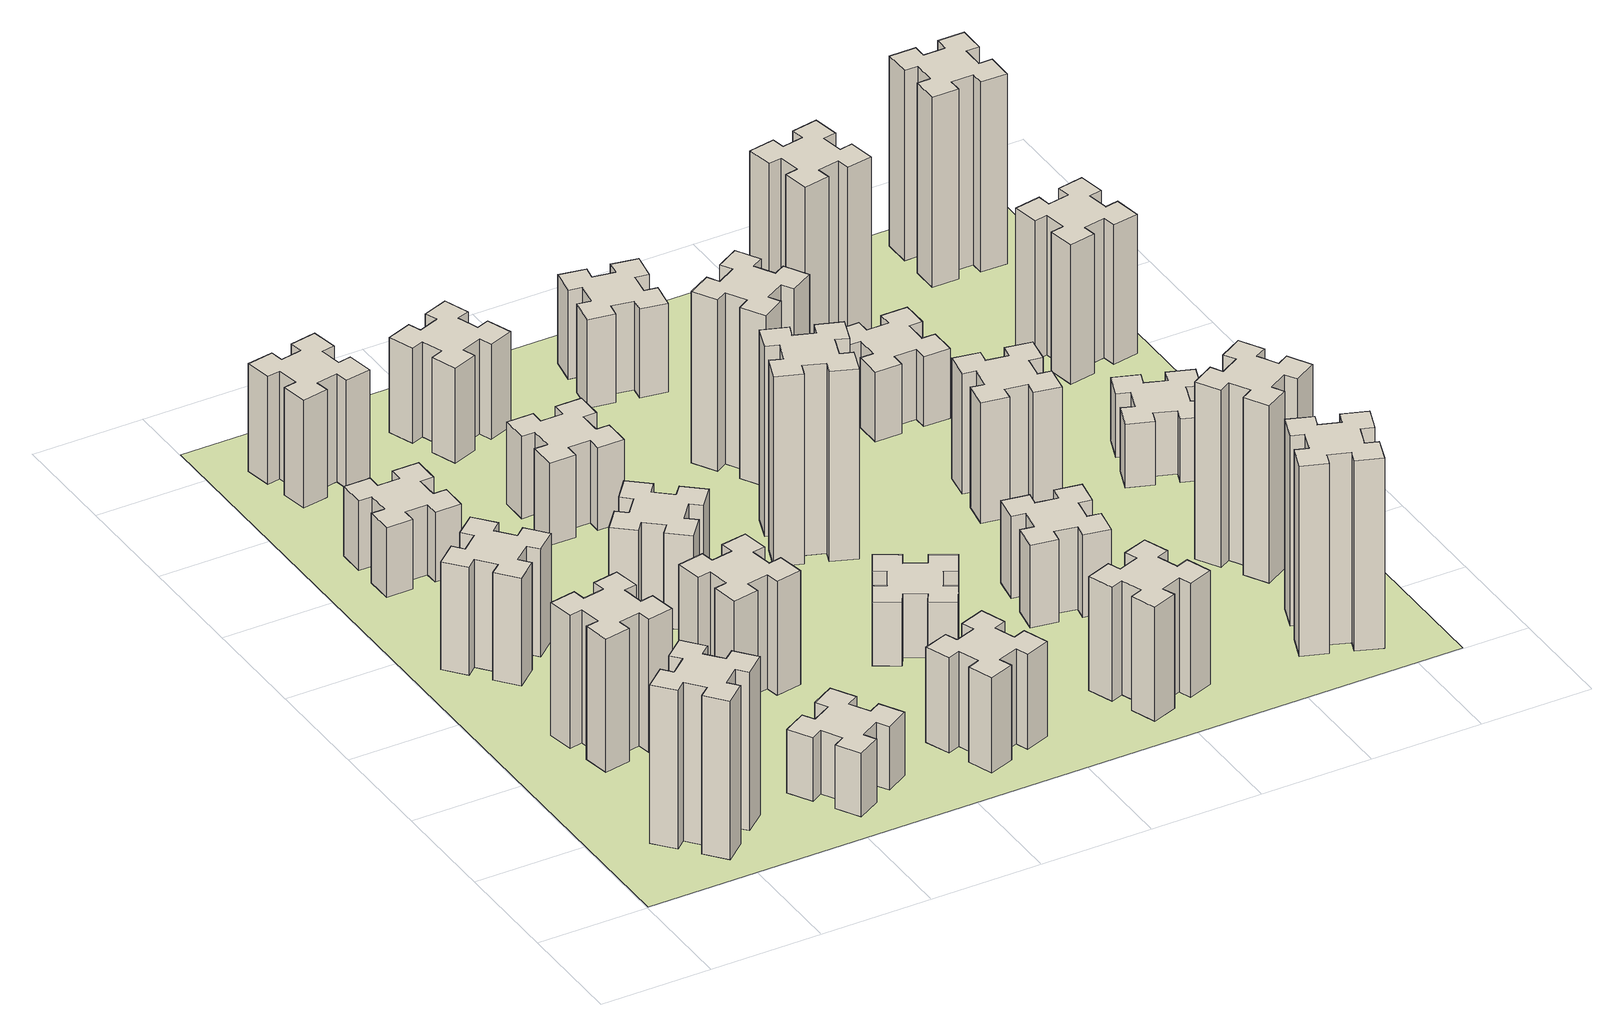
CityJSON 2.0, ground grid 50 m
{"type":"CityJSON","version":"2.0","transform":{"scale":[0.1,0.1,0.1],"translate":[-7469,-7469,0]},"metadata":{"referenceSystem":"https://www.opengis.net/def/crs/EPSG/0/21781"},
"CityObjects":{
"building1":{"type":"Building","attributes":{"class":"1000","function":"1000","usage":"1000","yearOfConstruction":2016,"roofType":"1000","measuredHeight":75,"storeysAboveGround":30,"storeysBelowGround":0},"geometry":[{"type":"Solid","lod":"1","boundaries":[[[[0,1,2,3,4,5,6,7,8,9,10,11,12,13,14,15,16,17,18,19]],[[17,16,20,21]],[[16,15,22,20]],[[15,14,23,22]],[[14,13,24,23]],[[13,12,25,24]],[[12,11,26,25]],[[11,10,27,26]],[[10,9,28,27]],[[9,8,29,28]],[[8,7,30,29]],[[7,6,31,30]],[[6,5,32,31]],[[5,4,33,32]],[[4,3,34,33]],[[3,2,35,34]],[[2,1,36,35]],[[1,0,37,36]],[[0,19,38,37]],[[19,18,39,38]],[[18,17,21,39]],[[24,25,26,27,28,29,30,31,32,33,34,35,36,37,38,39,21,20,22,23]]]]}]},
"building2":{"type":"Building","attributes":{"class":"1000","function":"1000","usage":"1000","yearOfConstruction":2016,"roofType":"1000","measuredHeight":63,"storeysAboveGround":30,"storeysBelowGround":0},"geometry":[{"type":"Solid","lod":"1","boundaries":[[[[40,41,42,43,44,45,46,47,48,49,50,51,52,53,54,55,56,57,58,59]],[[57,56,60,61]],[[56,55,62,60]],[[55,54,63,62]],[[54,53,64,63]],[[53,52,65,64]],[[52,51,66,65]],[[51,50,67,66]],[[50,49,68,67]],[[49,48,69,68]],[[48,47,70,69]],[[47,46,71,70]],[[46,45,72,71]],[[45,44,73,72]],[[44,43,74,73]],[[43,42,75,74]],[[42,41,76,75]],[[41,40,77,76]],[[40,59,78,77]],[[59,58,79,78]],[[58,57,61,79]],[[64,65,66,67,68,69,70,71,72,73,74,75,76,77,78,79,61,60,62,63]]]]}]},
"building3":{"type":"Building","attributes":{"class":"1000","function":"1000","usage":"1000","yearOfConstruction":2016,"roofType":"1000","measuredHeight":51,"storeysAboveGround":30,"storeysBelowGround":0},"geometry":[{"type":"Solid","lod":"1","boundaries":[[[[80,81,82,83,84,85,86,87,88,89,90,91,92,93,94,95,96,97,98,99]],[[97,96,100,101]],[[96,95,102,100]],[[95,94,103,102]],[[94,93,104,103]],[[93,92,105,104]],[[92,91,106,105]],[[91,90,107,106]],[[90,89,108,107]],[[89,88,109,108]],[[88,87,110,109]],[[87,86,111,110]],[[86,85,112,111]],[[85,84,113,112]],[[84,83,114,113]],[[83,82,115,114]],[[82,81,116,115]],[[81,80,117,116]],[[80,99,118,117]],[[99,98,119,118]],[[98,97,101,119]],[[104,105,106,107,108,109,110,111,112,113,114,115,116,117,118,119,101,100,102,103]]]]}]},
"building4":{"type":"Building","attributes":{"class":"1000","function":"1000","usage":"1000","yearOfConstruction":2016,"roofType":"1000","measuredHeight":33,"storeysAboveGround":30,"storeysBelowGround":0},"geometry":[{"type":"Solid","lod":"1","boundaries":[[[[120,121,122,123,124,125,126,127,128,129,130,131,132,133,134,135,136,137,138,139]],[[137,136,140,141]],[[136,135,142,140]],[[135,134,143,142]],[[134,133,144,143]],[[133,132,145,144]],[[132,131,146,145]],[[131,130,147,146]],[[130,129,148,147]],[[129,128,149,148]],[[128,127,150,149]],[[127,126,151,150]],[[126,125,152,151]],[[125,124,153,152]],[[124,123,154,153]],[[123,122,155,154]],[[122,121,156,155]],[[121,120,157,156]],[[120,139,158,157]],[[139,138,159,158]],[[138,137,141,159]],[[144,145,146,147,148,149,150,151,152,153,154,155,156,157,158,159,141,140,142,143]]]]}]},
"building5":{"type":"Building","attributes":{"class":"1000","function":"1000","usage":"1000","yearOfConstruction":2016,"roofType":"1000","measuredHeight":30,"storeysAboveGround":30,"storeysBelowGround":0},"geometry":[{"type":"Solid","lod":"1","boundaries":[[[[160,161,162,163,164,165,166,167,168,169,170,171,172,173,174,175,176,177,178,179]],[[177,176,180,181]],[[176,175,182,180]],[[175,174,183,182]],[[174,173,184,183]],[[173,172,185,184]],[[172,171,186,185]],[[171,170,187,186]],[[170,169,188,187]],[[169,168,189,188]],[[168,167,190,189]],[[167,166,191,190]],[[166,165,192,191]],[[165,164,193,192]],[[164,163,194,193]],[[163,162,195,194]],[[162,161,196,195]],[[161,160,197,196]],[[160,179,198,197]],[[179,178,199,198]],[[178,177,181,199]],[[184,185,186,187,188,189,190,191,192,193,194,195,196,197,198,199,181,180,182,183]]]]}]},
"building6":{"type":"Building","attributes":{"class":"1000","function":"1000","usage":"1000","yearOfConstruction":2016,"roofType":"1000","measuredHeight":51,"storeysAboveGround":30,"storeysBelowGround":0},"geometry":[{"type":"Solid","lod":"1","boundaries":[[[[200,201,202,203,204,205,206,207,208,209,210,211,212,213,214,215,216,217,218,219]],[[217,216,220,221]],[[216,215,222,220]],[[215,214,223,222]],[[214,213,224,223]],[[213,212,225,224]],[[212,211,226,225]],[[211,210,227,226]],[[210,209,228,227]],[[209,208,229,228]],[[208,207,230,229]],[[207,206,231,230]],[[206,205,232,231]],[[205,204,233,232]],[[204,203,234,233]],[[203,202,235,234]],[[202,201,236,235]],[[201,200,237,236]],[[200,219,238,237]],[[219,218,239,238]],[[218,217,221,239]],[[224,225,226,227,228,229,230,231,232,233,234,235,236,237,238,239,221,220,222,223]]]]}]},
"building7":{"type":"Building","attributes":{"class":"1000","function":"1000","usage":"1000","yearOfConstruction":2016,"roofType":"1000","measuredHeight":54,"storeysAboveGround":30,"storeysBelowGround":0},"geometry":[{"type":"Solid","lod":"1","boundaries":[[[[240,241,242,243,244,245,246,247,248,249,250,251,252,253,254,255,256,257,258,259]],[[257,256,260,261]],[[256,255,262,260]],[[255,254,263,262]],[[254,253,264,263]],[[253,252,265,264]],[[252,251,266,265]],[[251,250,267,266]],[[250,249,268,267]],[[249,248,269,268]],[[248,247,270,269]],[[247,246,271,270]],[[246,245,272,271]],[[245,244,273,272]],[[244,243,274,273]],[[243,242,275,274]],[[242,241,276,275]],[[241,240,277,276]],[[240,259,278,277]],[[259,258,279,278]],[[258,257,261,279]],[[264,265,266,267,268,269,270,271,272,273,274,275,276,277,278,279,261,260,262,263]]]]}]},
"building8":{"type":"Building","attributes":{"class":"1000","function":"1000","usage":"1000","yearOfConstruction":2016,"roofType":"1000","measuredHeight":45,"storeysAboveGround":30,"storeysBelowGround":0},"geometry":[{"type":"Solid","lod":"1","boundaries":[[[[280,281,282,283,284,285,286,287,288,289,290,291,292,293,294,295,296,297,298,299]],[[297,296,300,301]],[[296,295,302,300]],[[295,294,303,302]],[[294,293,304,303]],[[293,292,305,304]],[[292,291,306,305]],[[291,290,307,306]],[[290,289,308,307]],[[289,288,309,308]],[[288,287,310,309]],[[287,286,311,310]],[[286,285,312,311]],[[285,284,313,312]],[[284,283,314,313]],[[283,282,315,314]],[[282,281,316,315]],[[281,280,317,316]],[[280,299,318,317]],[[299,298,319,318]],[[298,297,301,319]],[[304,305,306,307,308,309,310,311,312,313,314,315,316,317,318,319,301,300,302,303]]]]}]},
"building9":{"type":"Building","attributes":{"class":"1000","function":"1000","usage":"1000","yearOfConstruction":2016,"roofType":"1000","measuredHeight":45,"storeysAboveGround":30,"storeysBelowGround":0},"geometry":[{"type":"Solid","lod":"1","boundaries":[[[[320,321,322,323,324,325,326,327,328,329,330,331,332,333,334,335,336,337,338,339]],[[337,336,340,341]],[[336,335,342,340]],[[335,334,343,342]],[[334,333,344,343]],[[333,332,345,344]],[[332,331,346,345]],[[331,330,347,346]],[[330,329,348,347]],[[329,328,349,348]],[[328,327,350,349]],[[327,326,351,350]],[[326,325,352,351]],[[325,324,353,352]],[[324,323,354,353]],[[323,322,355,354]],[[322,321,356,355]],[[321,320,357,356]],[[320,339,358,357]],[[339,338,359,358]],[[338,337,341,359]],[[344,345,346,347,348,349,350,351,352,353,354,355,356,357,358,359,341,340,342,343]]]]}]},
"building10":{"type":"Building","attributes":{"class":"1000","function":"1000","usage":"1000","yearOfConstruction":2016,"roofType":"1000","measuredHeight":39,"storeysAboveGround":30,"storeysBelowGround":0},"geometry":[{"type":"Solid","lod":"1","boundaries":[[[[360,361,362,363,364,365,366,367,368,369,370,371,372,373,374,375,376,377,378,379]],[[377,376,380,381]],[[376,375,382,380]],[[375,374,383,382]],[[374,373,384,383]],[[373,372,385,384]],[[372,371,386,385]],[[371,370,387,386]],[[370,369,388,387]],[[369,368,389,388]],[[368,367,390,389]],[[367,366,391,390]],[[366,365,392,391]],[[365,364,393,392]],[[364,363,394,393]],[[363,362,395,394]],[[362,361,396,395]],[[361,360,397,396]],[[360,379,398,397]],[[379,378,399,398]],[[378,377,381,399]],[[384,385,386,387,388,389,390,391,392,393,394,395,396,397,398,399,381,380,382,383]]]]}]},
"building11":{"type":"Building","attributes":{"class":"1000","function":"1000","usage":"1000","yearOfConstruction":2016,"roofType":"1000","measuredHeight":45,"storeysAboveGround":30,"storeysBelowGround":0},"geometry":[{"type":"Solid","lod":"1","boundaries":[[[[400,401,402,403,404,405,406,407,408,409,410,411,412,413,414,415,416,417,418,419]],[[417,416,420,421]],[[416,415,422,420]],[[415,414,423,422]],[[414,413,424,423]],[[413,412,425,424]],[[412,411,426,425]],[[411,410,427,426]],[[410,409,428,427]],[[409,408,429,428]],[[408,407,430,429]],[[407,406,431,430]],[[406,405,432,431]],[[405,404,433,432]],[[404,403,434,433]],[[403,402,435,434]],[[402,401,436,435]],[[401,400,437,436]],[[400,419,438,437]],[[419,418,439,438]],[[418,417,421,439]],[[424,425,426,427,428,429,430,431,432,433,434,435,436,437,438,439,421,420,422,423]]]]}]},
"building12":{"type":"Building","attributes":{"class":"1000","function":"1000","usage":"1000","yearOfConstruction":2016,"roofType":"1000","measuredHeight":30,"storeysAboveGround":30,"storeysBelowGround":0},"geometry":[{"type":"Solid","lod":"1","boundaries":[[[[440,441,442,443,444,445,446,447,448,449,450,451,452,453,454,455,456,457,458,459]],[[457,456,460,461]],[[456,455,462,460]],[[455,454,463,462]],[[454,453,464,463]],[[453,452,465,464]],[[452,451,466,465]],[[451,450,467,466]],[[450,449,468,467]],[[449,448,469,468]],[[448,447,470,469]],[[447,446,471,470]],[[446,445,472,471]],[[445,444,473,472]],[[444,443,474,473]],[[443,442,475,474]],[[442,441,476,475]],[[441,440,477,476]],[[440,459,478,477]],[[459,458,479,478]],[[458,457,461,479]],[[464,465,466,467,468,469,470,471,472,473,474,475,476,477,478,479,461,460,462,463]]]]}]},
"building13":{"type":"Building","attributes":{"class":"1000","function":"1000","usage":"1000","yearOfConstruction":2016,"roofType":"1000","measuredHeight":90,"storeysAboveGround":30,"storeysBelowGround":0},"geometry":[{"type":"Solid","lod":"1","boundaries":[[[[480,481,482,483,484,485,486,487,488,489,490,491,492,493,494,495,496,497,498,499]],[[497,496,500,501]],[[496,495,502,500]],[[495,494,503,502]],[[494,493,504,503]],[[493,492,505,504]],[[492,491,506,505]],[[491,490,507,506]],[[490,489,508,507]],[[489,488,509,508]],[[488,487,510,509]],[[487,486,511,510]],[[486,485,512,511]],[[485,484,513,512]],[[484,483,514,513]],[[483,482,515,514]],[[482,481,516,515]],[[481,480,517,516]],[[480,499,518,517]],[[499,498,519,518]],[[498,497,501,519]],[[504,505,506,507,508,509,510,511,512,513,514,515,516,517,518,519,501,500,502,503]]]]}]},
"building14":{"type":"Building","attributes":{"class":"1000","function":"1000","usage":"1000","yearOfConstruction":2016,"roofType":"1000","measuredHeight":54,"storeysAboveGround":30,"storeysBelowGround":0},"geometry":[{"type":"Solid","lod":"1","boundaries":[[[[520,521,522,523,524,525,526,527,528,529,530,531,532,533,534,535,536,537,538,539]],[[537,536,540,541]],[[536,535,542,540]],[[535,534,543,542]],[[534,533,544,543]],[[533,532,545,544]],[[532,531,546,545]],[[531,530,547,546]],[[530,529,548,547]],[[529,528,549,548]],[[528,527,550,549]],[[527,526,551,550]],[[526,525,552,551]],[[525,524,553,552]],[[524,523,554,553]],[[523,522,555,554]],[[522,521,556,555]],[[521,520,557,556]],[[520,539,558,557]],[[539,538,559,558]],[[538,537,541,559]],[[544,545,546,547,548,549,550,551,552,553,554,555,556,557,558,559,541,540,542,543]]]]}]},
"building15":{"type":"Building","attributes":{"class":"1000","function":"1000","usage":"1000","yearOfConstruction":2016,"roofType":"1000","measuredHeight":81,"storeysAboveGround":30,"storeysBelowGround":0},"geometry":[{"type":"Solid","lod":"1","boundaries":[[[[560,561,562,563,564,565,566,567,568,569,570,571,572,573,574,575,576,577,578,579]],[[577,576,580,581]],[[576,575,582,580]],[[575,574,583,582]],[[574,573,584,583]],[[573,572,585,584]],[[572,571,586,585]],[[571,570,587,586]],[[570,569,588,587]],[[569,568,589,588]],[[568,567,590,589]],[[567,566,591,590]],[[566,565,592,591]],[[565,564,593,592]],[[564,563,594,593]],[[563,562,595,594]],[[562,561,596,595]],[[561,560,597,596]],[[560,579,598,597]],[[579,578,599,598]],[[578,577,581,599]],[[584,585,586,587,588,589,590,591,592,593,594,595,596,597,598,599,581,580,582,583]]]]}]},
"building16":{"type":"Building","attributes":{"class":"1000","function":"1000","usage":"1000","yearOfConstruction":2016,"roofType":"1000","measuredHeight":42,"storeysAboveGround":30,"storeysBelowGround":0},"geometry":[{"type":"Solid","lod":"1","boundaries":[[[[600,601,602,603,604,605,606,607,608,609,610,611,612,613,614,615,616,617,618,619]],[[617,616,620,621]],[[616,615,622,620]],[[615,614,623,622]],[[614,613,624,623]],[[613,612,625,624]],[[612,611,626,625]],[[611,610,627,626]],[[610,609,628,627]],[[609,608,629,628]],[[608,607,630,629]],[[607,606,631,630]],[[606,605,632,631]],[[605,604,633,632]],[[604,603,634,633]],[[603,602,635,634]],[[602,601,636,635]],[[601,600,637,636]],[[600,619,638,637]],[[619,618,639,638]],[[618,617,621,639]],[[624,625,626,627,628,629,630,631,632,633,634,635,636,637,638,639,621,620,622,623]]]]}]},
"building17":{"type":"Building","attributes":{"class":"1000","function":"1000","usage":"1000","yearOfConstruction":2016,"roofType":"1000","measuredHeight":39,"storeysAboveGround":30,"storeysBelowGround":0},"geometry":[{"type":"Solid","lod":"1","boundaries":[[[[640,641,642,643,644,645,646,647,648,649,650,651,652,653,654,655,656,657,658,659]],[[657,656,660,661]],[[656,655,662,660]],[[655,654,663,662]],[[654,653,664,663]],[[653,652,665,664]],[[652,651,666,665]],[[651,650,667,666]],[[650,649,668,667]],[[649,648,669,668]],[[648,647,670,669]],[[647,646,671,670]],[[646,645,672,671]],[[645,644,673,672]],[[644,643,674,673]],[[643,642,675,674]],[[642,641,676,675]],[[641,640,677,676]],[[640,659,678,677]],[[659,658,679,678]],[[658,657,661,679]],[[664,665,666,667,668,669,670,671,672,673,674,675,676,677,678,679,661,660,662,663]]]]}]},
"building18":{"type":"Building","attributes":{"class":"1000","function":"1000","usage":"1000","yearOfConstruction":2016,"roofType":"1000","measuredHeight":57,"storeysAboveGround":30,"storeysBelowGround":0},"geometry":[{"type":"Solid","lod":"1","boundaries":[[[[680,681,682,683,684,685,686,687,688,689,690,691,692,693,694,695,696,697,698,699]],[[697,696,700,701]],[[696,695,702,700]],[[695,694,703,702]],[[694,693,704,703]],[[693,692,705,704]],[[692,691,706,705]],[[691,690,707,706]],[[690,689,708,707]],[[689,688,709,708]],[[688,687,710,709]],[[687,686,711,710]],[[686,685,712,711]],[[685,684,713,712]],[[684,683,714,713]],[[683,682,715,714]],[[682,681,716,715]],[[681,680,717,716]],[[680,699,718,717]],[[699,698,719,718]],[[698,697,701,719]],[[704,705,706,707,708,709,710,711,712,713,714,715,716,717,718,719,701,700,702,703]]]]}]},
"building19":{"type":"Building","attributes":{"class":"1000","function":"1000","usage":"1000","yearOfConstruction":2016,"roofType":"1000","measuredHeight":33,"storeysAboveGround":30,"storeysBelowGround":0},"geometry":[{"type":"Solid","lod":"1","boundaries":[[[[720,721,722,723,724,725,726,727,728,729,730,731,732,733,734,735,736,737,738,739]],[[737,736,740,741]],[[736,735,742,740]],[[735,734,743,742]],[[734,733,744,743]],[[733,732,745,744]],[[732,731,746,745]],[[731,730,747,746]],[[730,729,748,747]],[[729,728,749,748]],[[728,727,750,749]],[[727,726,751,750]],[[726,725,752,751]],[[725,724,753,752]],[[724,723,754,753]],[[723,722,755,754]],[[722,721,756,755]],[[721,720,757,756]],[[720,739,758,757]],[[739,738,759,758]],[[738,737,741,759]],[[744,745,746,747,748,749,750,751,752,753,754,755,756,757,758,759,741,740,742,743]]]]}]},
"building20":{"type":"Building","attributes":{"class":"1000","function":"1000","usage":"1000","yearOfConstruction":2016,"roofType":"1000","measuredHeight":90,"storeysAboveGround":30,"storeysBelowGround":0},"geometry":[{"type":"Solid","lod":"1","boundaries":[[[[760,761,762,763,764,765,766,767,768,769,770,771,772,773,774,775,776,777,778,779]],[[777,776,780,781]],[[776,775,782,780]],[[775,774,783,782]],[[774,773,784,783]],[[773,772,785,784]],[[772,771,786,785]],[[771,770,787,786]],[[770,769,788,787]],[[769,768,789,788]],[[768,767,790,789]],[[767,766,791,790]],[[766,765,792,791]],[[765,764,793,792]],[[764,763,794,793]],[[763,762,795,794]],[[762,761,796,795]],[[761,760,797,796]],[[760,779,798,797]],[[779,778,799,798]],[[778,777,781,799]],[[784,785,786,787,788,789,790,791,792,793,794,795,796,797,798,799,781,780,782,783]]]]}]},
"building21":{"type":"Building","attributes":{"class":"1000","function":"1000","usage":"1000","yearOfConstruction":2016,"roofType":"1000","measuredHeight":84,"storeysAboveGround":30,"storeysBelowGround":0},"geometry":[{"type":"Solid","lod":"1","boundaries":[[[[800,801,802,803,804,805,806,807,808,809,810,811,812,813,814,815,816,817,818,819]],[[817,816,820,821]],[[816,815,822,820]],[[815,814,823,822]],[[814,813,824,823]],[[813,812,825,824]],[[812,811,826,825]],[[811,810,827,826]],[[810,809,828,827]],[[809,808,829,828]],[[808,807,830,829]],[[807,806,831,830]],[[806,805,832,831]],[[805,804,833,832]],[[804,803,834,833]],[[803,802,835,834]],[[802,801,836,835]],[[801,800,837,836]],[[800,819,838,837]],[[819,818,839,838]],[[818,817,821,839]],[[824,825,826,827,828,829,830,831,832,833,834,835,836,837,838,839,821,820,822,823]]]]}]},
"building22":{"type":"Building","attributes":{"class":"1000","function":"1000","usage":"1000","yearOfConstruction":2016,"roofType":"1000","measuredHeight":84,"storeysAboveGround":30,"storeysBelowGround":0},"geometry":[{"type":"Solid","lod":"1","boundaries":[[[[840,841,842,843,844,845,846,847,848,849,850,851,852,853,854,855,856,857,858,859]],[[857,856,860,861]],[[856,855,862,860]],[[855,854,863,862]],[[854,853,864,863]],[[853,852,865,864]],[[852,851,866,865]],[[851,850,867,866]],[[850,849,868,867]],[[849,848,869,868]],[[848,847,870,869]],[[847,846,871,870]],[[846,845,872,871]],[[845,844,873,872]],[[844,843,874,873]],[[843,842,875,874]],[[842,841,876,875]],[[841,840,877,876]],[[840,859,878,877]],[[859,858,879,878]],[[858,857,861,879]],[[864,865,866,867,868,869,870,871,872,873,874,875,876,877,878,879,861,860,862,863]]]]}]},
"building23":{"type":"Building","attributes":{"class":"1000","function":"1000","usage":"1000","yearOfConstruction":2016,"roofType":"1000","measuredHeight":30,"storeysAboveGround":30,"storeysBelowGround":0},"geometry":[{"type":"Solid","lod":"1","boundaries":[[[[880,881,882,883,884,885,886,887,888,889,890,891,892,893,894,895,896,897,898,899]],[[897,896,900,901]],[[896,895,902,900]],[[895,894,903,902]],[[894,893,904,903]],[[893,892,905,904]],[[892,891,906,905]],[[891,890,907,906]],[[890,889,908,907]],[[889,888,909,908]],[[888,887,910,909]],[[887,886,911,910]],[[886,885,912,911]],[[885,884,913,912]],[[884,883,914,913]],[[883,882,915,914]],[[882,881,916,915]],[[881,880,917,916]],[[880,899,918,917]],[[899,898,919,918]],[[898,897,901,919]],[[904,905,906,907,908,909,910,911,912,913,914,915,916,917,918,919,901,900,902,903]]]]}]},
"building24":{"type":"Building","attributes":{"class":"1000","function":"1000","usage":"1000","yearOfConstruction":2016,"roofType":"1000","measuredHeight":66,"storeysAboveGround":30,"storeysBelowGround":0},"geometry":[{"type":"Solid","lod":"1","boundaries":[[[[920,921,922,923,924,925,926,927,928,929,930,931,932,933,934,935,936,937,938,939]],[[937,936,940,941]],[[936,935,942,940]],[[935,934,943,942]],[[934,933,944,943]],[[933,932,945,944]],[[932,931,946,945]],[[931,930,947,946]],[[930,929,948,947]],[[929,928,949,948]],[[928,927,950,949]],[[927,926,951,950]],[[926,925,952,951]],[[925,924,953,952]],[[924,923,954,953]],[[923,922,955,954]],[[922,921,956,955]],[[921,920,957,956]],[[920,939,958,957]],[[939,938,959,958]],[[938,937,941,959]],[[944,945,946,947,948,949,950,951,952,953,954,955,956,957,958,959,941,940,942,943]]]]}]},
"building25":{"type":"Building","attributes":{"class":"1000","function":"1000","usage":"1000","yearOfConstruction":2016,"roofType":"1000","measuredHeight":90,"storeysAboveGround":30,"storeysBelowGround":0},"geometry":[{"type":"Solid","lod":"1","boundaries":[[[[960,961,962,963,964,965,966,967,968,969,970,971,972,973,974,975,976,977,978,979]],[[977,976,980,981]],[[976,975,982,980]],[[975,974,983,982]],[[974,973,984,983]],[[973,972,985,984]],[[972,971,986,985]],[[971,970,987,986]],[[970,969,988,987]],[[969,968,989,988]],[[968,967,990,989]],[[967,966,991,990]],[[966,965,992,991]],[[965,964,993,992]],[[964,963,994,993]],[[963,962,995,994]],[[962,961,996,995]],[[961,960,997,996]],[[960,979,998,997]],[[979,978,999,998]],[[978,977,981,999]],[[984,985,986,987,988,989,990,991,992,993,994,995,996,997,998,999,981,980,982,983]]]]}]},
"landuse1":{"type":"LandUse","attributes":{"name":"plot1","function":"1010"},"geometry":[{"type":"MultiSurface","lod":"1","boundaries":[[[1000,1001,1002,1003]]]}]}
},
"vertices":[
[443,492,0],[366,427,0],[328,473,0],[236,396,0],[313,304,0],[359,343,0],[423,266,0],[377,228,0],[454,136,0],[546,213,0],[508,259,0],[584,323,0],[623,277,0],[715,354,0],[638,446,0],[592,408,0],[527,484,0],[573,523,0],[496,615,0],[404,538,0],[527,484,750],[573,523,750],[592,408,750],[638,446,750],[715,354,750],[623,277,750],[584,323,750],[508,259,750],[546,213,750],[454,136,750],[377,228,750],[423,266,750],[359,343,750],[313,304,750],[236,396,750],[328,473,750],[366,427,750],[443,492,750],[404,538,750],[496,615,750],
[445,998,0],[544,1016,0],[554,957,0],[672,977,0],[651,1096,0],[592,1085,0],[575,1184,0],[634,1194,0],[613,1312,0],[495,1291,0],[505,1232,0],[407,1215,0],[397,1274,0],[278,1253,0],[299,1135,0],[358,1145,0],[376,1047,0],[317,1037,0],[337,918,0],[456,939,0],[376,1047,630],[317,1037,630],[358,1145,630],[299,1135,630],[278,1253,630],[397,1274,630],[407,1215,630],[505,1232,630],[495,1291,630],[613,1312,630],[634,1194,630],[575,1184,630],[592,1085,630],[651,1096,630],[672,977,630],[554,957,630],[544,1016,630],[445,998,630],[456,939,630],[337,918,630],
[492,1888,0],[427,1964,0],[473,2003,0],[396,2095,0],[304,2018,0],[343,1972,0],[266,1907,0],[228,1953,0],[136,1876,0],[213,1784,0],[259,1823,0],[323,1746,0],[277,1708,0],[354,1616,0],[446,1693,0],[408,1739,0],[484,1803,0],[523,1757,0],[615,1834,0],[538,1926,0],[484,1803,510],[523,1757,510],[408,1739,510],[446,1693,510],[354,1616,510],[277,1708,510],[323,1746,510],[259,1823,510],[213,1784,510],[136,1876,510],[228,1953,510],[266,1907,510],[343,1972,510],[304,2018,510],[396,2095,510],[473,2003,510],[427,1964,510],[492,1888,510],[538,1926,510],[615,1834,510],
[485,2545,0],[485,2645,0],[545,2645,0],[545,2765,0],[425,2765,0],[425,2705,0],[325,2705,0],[325,2765,0],[205,2765,0],[205,2645,0],[265,2645,0],[265,2545,0],[205,2545,0],[205,2425,0],[325,2425,0],[325,2485,0],[425,2485,0],[425,2425,0],[545,2425,0],[545,2545,0],[425,2485,330],[425,2425,330],[325,2485,330],[325,2425,330],[205,2425,330],[205,2545,330],[265,2545,330],[265,2645,330],[205,2645,330],[205,2765,330],[325,2765,330],[325,2705,330],[425,2705,330],[425,2765,330],[545,2765,330],[545,2645,330],[485,2645,330],[485,2545,330],[545,2545,330],[545,2425,330],
[1104,496,0],[1017,446,0],[987,498,0],[883,438,0],[943,334,0],[995,364,0],[1045,277,0],[993,247,0],[1053,143,0],[1157,203,0],[1127,255,0],[1214,305,0],[1244,253,0],[1348,313,0],[1288,417,0],[1236,387,0],[1186,474,0],[1238,504,0],[1178,608,0],[1074,548,0],[1186,474,300],[1238,504,300],[1236,387,300],[1288,417,300],[1348,313,300],[1244,253,300],[1214,305,300],[1127,255,300],[1157,203,300],[1053,143,300],[993,247,300],[1045,277,300],[995,364,300],[943,334,300],[883,438,300],[987,498,300],[1017,446,300],[1104,496,300],[1074,548,300],[1178,608,300],
[258,3365,0],[276,3267,0],[217,3257,0],[237,3138,0],[356,3159,0],[345,3218,0],[444,3236,0],[454,3177,0],[572,3197,0],[551,3316,0],[492,3305,0],[475,3404,0],[534,3414,0],[513,3532,0],[395,3511,0],[405,3452,0],[307,3435,0],[297,3494,0],[178,3473,0],[199,3355,0],[307,3435,510],[297,3494,510],[405,3452,510],[395,3511,510],[513,3532,510],[534,3414,510],[475,3404,510],[492,3305,510],[551,3316,510],[572,3197,510],[454,3177,510],[444,3236,510],[345,3218,510],[356,3159,510],[237,3138,510],[217,3257,510],[276,3267,510],[258,3365,510],[199,3355,510],[178,3473,510],
[1232,1185,0],[1215,1284,0],[1274,1294,0],[1253,1412,0],[1135,1391,0],[1145,1332,0],[1047,1315,0],[1037,1374,0],[918,1353,0],[939,1235,0],[998,1245,0],[1016,1147,0],[957,1137,0],[977,1018,0],[1096,1039,0],[1085,1098,0],[1184,1116,0],[1194,1057,0],[1312,1077,0],[1291,1196,0],[1184,1116,540],[1194,1057,540],[1085,1098,540],[1096,1039,540],[977,1018,540],[957,1137,540],[1016,1147,540],[998,1245,540],[939,1235,540],[918,1353,540],[1037,1374,540],[1047,1315,540],[1145,1332,540],[1135,1391,540],[1253,1412,540],[1274,1294,540],[1215,1284,540],[1232,1185,540],[1291,1196,540],[1312,1077,540],
[1006,1803,0],[1083,1739,0],[1044,1693,0],[1136,1616,0],[1213,1708,0],[1167,1746,0],[1232,1823,0],[1278,1784,0],[1355,1876,0],[1263,1953,0],[1224,1907,0],[1148,1972,0],[1186,2018,0],[1094,2095,0],[1017,2003,0],[1063,1964,0],[999,1888,0],[953,1926,0],[876,1834,0],[968,1757,0],[999,1888,450],[953,1926,450],[1063,1964,450],[1017,2003,450],[1094,2095,450],[1186,2018,450],[1148,1972,450],[1224,1907,450],[1263,1953,450],[1355,1876,450],[1278,1784,450],[1232,1823,450],[1167,1746,450],[1213,1708,450],[1136,1616,450],[1044,1693,450],[1083,1739,450],[1006,1803,450],[968,1757,450],[876,1834,450],
[1876,366,0],[1842,460,0],[1898,480,0],[1857,593,0],[1744,552,0],[1765,496,0],[1671,462,0],[1650,518,0],[1537,477,0],[1579,364,0],[1635,385,0],[1669,291,0],[1613,270,0],[1654,157,0],[1767,199,0],[1746,255,0],[1840,289,0],[1860,233,0],[1973,274,0],[1932,387,0],[1840,289,450],[1860,233,450],[1746,255,450],[1767,199,450],[1654,157,450],[1613,270,450],[1669,291,450],[1635,385,450],[1579,364,450],[1537,477,450],[1650,518,450],[1671,462,450],[1765,496,450],[1744,552,450],[1857,593,450],[1898,480,450],[1842,460,450],[1876,366,450],[1932,387,450],[1973,274,450],
[1005,2645,0],[1005,2545,0],[945,2545,0],[945,2425,0],[1065,2425,0],[1065,2485,0],[1165,2485,0],[1165,2425,0],[1285,2425,0],[1285,2545,0],[1225,2545,0],[1225,2645,0],[1285,2645,0],[1285,2765,0],[1165,2765,0],[1165,2705,0],[1065,2705,0],[1065,2765,0],[945,2765,0],[945,2645,0],[1065,2705,390],[1065,2765,390],[1165,2705,390],[1165,2765,390],[1285,2765,390],[1285,2645,390],[1225,2645,390],[1225,2545,390],[1285,2545,390],[1285,2425,390],[1165,2425,390],[1165,2485,390],[1065,2485,390],[1065,2425,390],[945,2425,390],[945,2545,390],[1005,2545,390],[1005,2645,390],[945,2645,390],[945,2765,390],
[1136,3326,0],[1102,3420,0],[1158,3440,0],[1117,3553,0],[1004,3512,0],[1025,3456,0],[931,3422,0],[910,3478,0],[797,3437,0],[839,3324,0],[895,3345,0],[929,3251,0],[873,3230,0],[914,3117,0],[1027,3159,0],[1006,3215,0],[1100,3249,0],[1120,3193,0],[1233,3234,0],[1192,3347,0],[1100,3249,450],[1120,3193,450],[1006,3215,450],[1027,3159,450],[914,3117,450],[873,3230,450],[929,3251,450],[895,3345,450],[839,3324,450],[797,3437,450],[910,3478,450],[931,3422,450],[1025,3456,450],[1004,3512,450],[1117,3553,450],[1158,3440,450],[1102,3420,450],[1136,3326,450],[1192,3347,450],[1233,3234,450],
[1757,1045,0],[1844,995,0],[1814,943,0],[1918,883,0],[1978,987,0],[1926,1017,0],[1976,1104,0],[2028,1074,0],[2088,1178,0],[1984,1238,0],[1954,1186,0],[1867,1236,0],[1897,1288,0],[1793,1348,0],[1733,1244,0],[1785,1214,0],[1735,1127,0],[1683,1157,0],[1623,1053,0],[1727,993,0],[1735,1127,300],[1683,1157,300],[1785,1214,300],[1733,1244,300],[1793,1348,300],[1897,1288,300],[1867,1236,300],[1954,1186,300],[1984,1238,300],[2088,1178,300],[2028,1074,300],[1976,1104,300],[1926,1017,300],[1978,987,300],[1918,883,300],[1814,943,300],[1844,995,300],[1757,1045,300],[1727,993,300],[1623,1053,300],
[1940,2042,0],[1846,2076,0],[1867,2132,0],[1754,2173,0],[1713,2060,0],[1769,2040,0],[1735,1946,0],[1679,1967,0],[1637,1854,0],[1750,1813,0],[1771,1869,0],[1865,1835,0],[1844,1779,0],[1957,1737,0],[1998,1850,0],[1942,1871,0],[1976,1965,0],[2032,1944,0],[2073,2057,0],[1960,2098,0],[1976,1965,900],[2032,1944,900],[1942,1871,900],[1998,1850,900],[1957,1737,900],[1844,1779,900],[1865,1835,900],[1771,1869,900],[1750,1813,900],[1637,1854,900],[1679,1967,900],[1735,1946,900],[1769,2040,900],[1713,2060,900],[1754,2173,900],[1867,2132,900],[1846,2076,900],[1940,2042,900],[1960,2098,900],[2073,2057,900],
[2616,366,0],[2582,460,0],[2638,480,0],[2597,593,0],[2484,552,0],[2505,496,0],[2411,462,0],[2390,518,0],[2277,477,0],[2319,364,0],[2375,385,0],[2409,291,0],[2353,270,0],[2394,157,0],[2507,199,0],[2486,255,0],[2580,289,0],[2600,233,0],[2713,274,0],[2672,387,0],[2580,289,540],[2600,233,540],[2486,255,540],[2507,199,540],[2394,157,540],[2353,270,540],[2409,291,540],[2375,385,540],[2319,364,540],[2277,477,540],[2390,518,540],[2411,462,540],[2505,496,540],[2484,552,540],[2597,593,540],[2638,480,540],[2582,460,540],[2616,366,540],[2672,387,540],[2713,274,540],
[1967,2475,0],[2054,2525,0],[2084,2473,0],[2188,2533,0],[2128,2637,0],[2076,2607,0],[2026,2694,0],[2078,2724,0],[2018,2828,0],[1914,2768,0],[1944,2716,0],[1857,2666,0],[1827,2718,0],[1723,2658,0],[1783,2554,0],[1835,2584,0],[1885,2497,0],[1833,2467,0],[1893,2363,0],[1997,2423,0],[1885,2497,810],[1833,2467,810],[1835,2584,810],[1783,2554,810],[1723,2658,810],[1827,2718,810],[1857,2666,810],[1944,2716,810],[1914,2768,810],[2018,2828,810],[2078,2724,810],[2026,2694,810],[2076,2607,810],[2128,2637,810],[2188,2533,810],[2084,2473,810],[2054,2525,810],[1967,2475,810],[1997,2423,810],[1893,2363,810],
[1687,3236,0],[1785,3218,0],[1775,3159,0],[1893,3138,0],[1914,3257,0],[1855,3267,0],[1872,3365,0],[1931,3355,0],[1952,3473,0],[1834,3494,0],[1824,3435,0],[1725,3452,0],[1736,3511,0],[1617,3532,0],[1597,3414,0],[1656,3404,0],[1638,3305,0],[1579,3316,0],[1558,3197,0],[1677,3177,0],[1638,3305,420],[1579,3316,420],[1656,3404,420],[1597,3414,420],[1617,3532,420],[1736,3511,420],[1725,3452,420],[1824,3435,420],[1834,3494,420],[1952,3473,420],[1931,3355,420],[1872,3365,420],[1855,3267,420],[1914,3257,420],[1893,3138,420],[1775,3159,420],[1785,3218,420],[1687,3236,420],[1677,3177,420],[1558,3197,420],
[2396,1184,0],[2378,1085,0],[2319,1096,0],[2298,977,0],[2417,957,0],[2427,1016,0],[2525,998,0],[2515,939,0],[2633,918,0],[2654,1037,0],[2595,1047,0],[2612,1145,0],[2671,1135,0],[2692,1253,0],[2574,1274,0],[2564,1215,0],[2465,1232,0],[2476,1291,0],[2357,1312,0],[2337,1194,0],[2465,1232,390],[2476,1291,390],[2564,1215,390],[2574,1274,390],[2692,1253,390],[2671,1135,390],[2612,1145,390],[2595,1047,390],[2654,1037,390],[2633,918,390],[2515,939,390],[2525,998,390],[2427,1016,390],[2417,957,390],[2298,977,390],[2319,1096,390],[2378,1085,390],[2396,1184,390],[2337,1194,390],[2357,1312,390],
[2627,1756,0],[2725,1738,0],[2715,1679,0],[2833,1658,0],[2854,1777,0],[2795,1787,0],[2812,1885,0],[2871,1875,0],[2892,1993,0],[2774,2014,0],[2764,1955,0],[2665,1972,0],[2676,2031,0],[2557,2052,0],[2537,1934,0],[2596,1924,0],[2578,1825,0],[2519,1836,0],[2498,1717,0],[2617,1697,0],[2578,1825,570],[2519,1836,570],[2596,1924,570],[2537,1934,570],[2557,2052,570],[2676,2031,570],[2665,1972,570],[2764,1955,570],[2774,2014,570],[2892,1993,570],[2871,1875,570],[2812,1885,570],[2795,1787,570],[2854,1777,570],[2833,1658,570],[2715,1679,570],[2725,1738,570],[2627,1756,570],[2617,1697,570],[2498,1717,570],
[2545,2485,0],[2645,2485,0],[2645,2425,0],[2765,2425,0],[2765,2545,0],[2705,2545,0],[2705,2645,0],[2765,2645,0],[2765,2765,0],[2645,2765,0],[2645,2705,0],[2545,2705,0],[2545,2765,0],[2425,2765,0],[2425,2645,0],[2485,2645,0],[2485,2545,0],[2425,2545,0],[2425,2425,0],[2545,2425,0],[2485,2545,330],[2425,2545,330],[2485,2645,330],[2425,2645,330],[2425,2765,330],[2545,2765,330],[2545,2705,330],[2645,2705,330],[2645,2765,330],[2765,2765,330],[2765,2645,330],[2705,2645,330],[2705,2545,330],[2765,2545,330],[2765,2425,330],[2645,2425,330],[2645,2485,330],[2545,2485,330],[2545,2425,330],[2425,2425,330],
[3422,291,0],[3456,385,0],[3512,364,0],[3553,477,0],[3440,518,0],[3420,462,0],[3326,496,0],[3347,552,0],[3234,593,0],[3193,480,0],[3249,460,0],[3215,366,0],[3159,387,0],[3117,274,0],[3230,233,0],[3251,289,0],[3345,255,0],[3324,199,0],[3437,157,0],[3478,270,0],[3345,255,900],[3324,199,900],[3251,289,900],[3230,233,900],[3117,274,900],[3159,387,900],[3215,366,900],[3249,460,900],[3193,480,900],[3234,593,900],[3347,552,900],[3326,496,900],[3420,462,900],[3440,518,900],[3553,477,900],[3512,364,900],[3456,385,900],[3422,291,900],[3478,270,900],[3437,157,900],
[2565,3118,0],[2664,3136,0],[2674,3077,0],[2792,3097,0],[2771,3216,0],[2712,3205,0],[2695,3304,0],[2754,3314,0],[2733,3432,0],[2615,3411,0],[2625,3352,0],[2527,3335,0],[2517,3394,0],[2398,3373,0],[2419,3255,0],[2478,3265,0],[2496,3167,0],[2437,3157,0],[2457,3038,0],[2576,3059,0],[2496,3167,840],[2437,3157,840],[2478,3265,840],[2419,3255,840],[2398,3373,840],[2517,3394,840],[2527,3335,840],[2625,3352,840],[2615,3411,840],[2733,3432,840],[2754,3314,840],[2695,3304,840],[2712,3205,840],[2771,3216,840],[2792,3097,840],[2674,3077,840],[2664,3136,840],[2565,3118,840],[2576,3059,840],[2457,3038,840],
[3215,1004,0],[3265,917,0],[3213,887,0],[3273,783,0],[3377,843,0],[3347,895,0],[3434,945,0],[3464,893,0],[3568,953,0],[3508,1057,0],[3456,1027,0],[3406,1114,0],[3458,1144,0],[3398,1248,0],[3294,1188,0],[3324,1136,0],[3237,1086,0],[3207,1138,0],[3103,1078,0],[3163,974,0],[3237,1086,840],[3207,1138,840],[3324,1136,840],[3294,1188,840],[3398,1248,840],[3458,1144,840],[3406,1114,840],[3456,1027,840],[3508,1057,840],[3568,953,840],[3464,893,840],[3434,945,840],[3347,895,840],[3377,843,840],[3273,783,840],[3213,887,840],[3265,917,840],[3215,1004,840],[3163,974,840],[3103,1078,840],
[3420,1842,0],[3326,1876,0],[3347,1932,0],[3234,1973,0],[3193,1860,0],[3249,1840,0],[3215,1746,0],[3159,1767,0],[3117,1654,0],[3230,1613,0],[3251,1669,0],[3345,1635,0],[3324,1579,0],[3437,1537,0],[3478,1650,0],[3422,1671,0],[3456,1765,0],[3512,1744,0],[3553,1857,0],[3440,1898,0],[3456,1765,300],[3512,1744,300],[3422,1671,300],[3478,1650,300],[3437,1537,300],[3324,1579,300],[3345,1635,300],[3251,1669,300],[3230,1613,300],[3117,1654,300],[3159,1767,300],[3215,1746,300],[3249,1840,300],[3193,1860,300],[3234,1973,300],[3347,1932,300],[3326,1876,300],[3420,1842,300],[3440,1898,300],[3553,1857,300],
[3318,2625,0],[3336,2527,0],[3277,2517,0],[3297,2398,0],[3416,2419,0],[3405,2478,0],[3504,2496,0],[3514,2437,0],[3632,2457,0],[3611,2576,0],[3552,2565,0],[3535,2664,0],[3594,2674,0],[3573,2792,0],[3455,2771,0],[3465,2712,0],[3367,2695,0],[3357,2754,0],[3238,2733,0],[3259,2615,0],[3367,2695,660],[3357,2754,660],[3465,2712,660],[3455,2771,660],[3573,2792,660],[3594,2674,660],[3535,2664,660],[3552,2565,660],[3611,2576,660],[3632,2457,660],[3514,2437,660],[3504,2496,660],[3405,2478,660],[3416,2419,660],[3297,2398,660],[3277,2517,660],[3336,2527,660],[3318,2625,660],[3259,2615,660],[3238,2733,660],
[3285,3325,0],[3385,3325,0],[3385,3265,0],[3505,3265,0],[3505,3385,0],[3445,3385,0],[3445,3485,0],[3505,3485,0],[3505,3605,0],[3385,3605,0],[3385,3545,0],[3285,3545,0],[3285,3605,0],[3165,3605,0],[3165,3485,0],[3225,3485,0],[3225,3385,0],[3165,3385,0],[3165,3265,0],[3285,3265,0],[3225,3385,900],[3165,3385,900],[3225,3485,900],[3165,3485,900],[3165,3605,900],[3285,3605,900],[3285,3545,900],[3385,3545,900],[3385,3605,900],[3505,3605,900],[3505,3485,900],[3445,3485,900],[3445,3385,900],[3505,3385,900],[3505,3265,900],[3385,3265,900],[3385,3325,900],[3285,3325,900],[3285,3265,900],[3165,3265,900],
[5,3705,0],[3705,3705,0],[3705,5,0],[5,5,0]
]}
